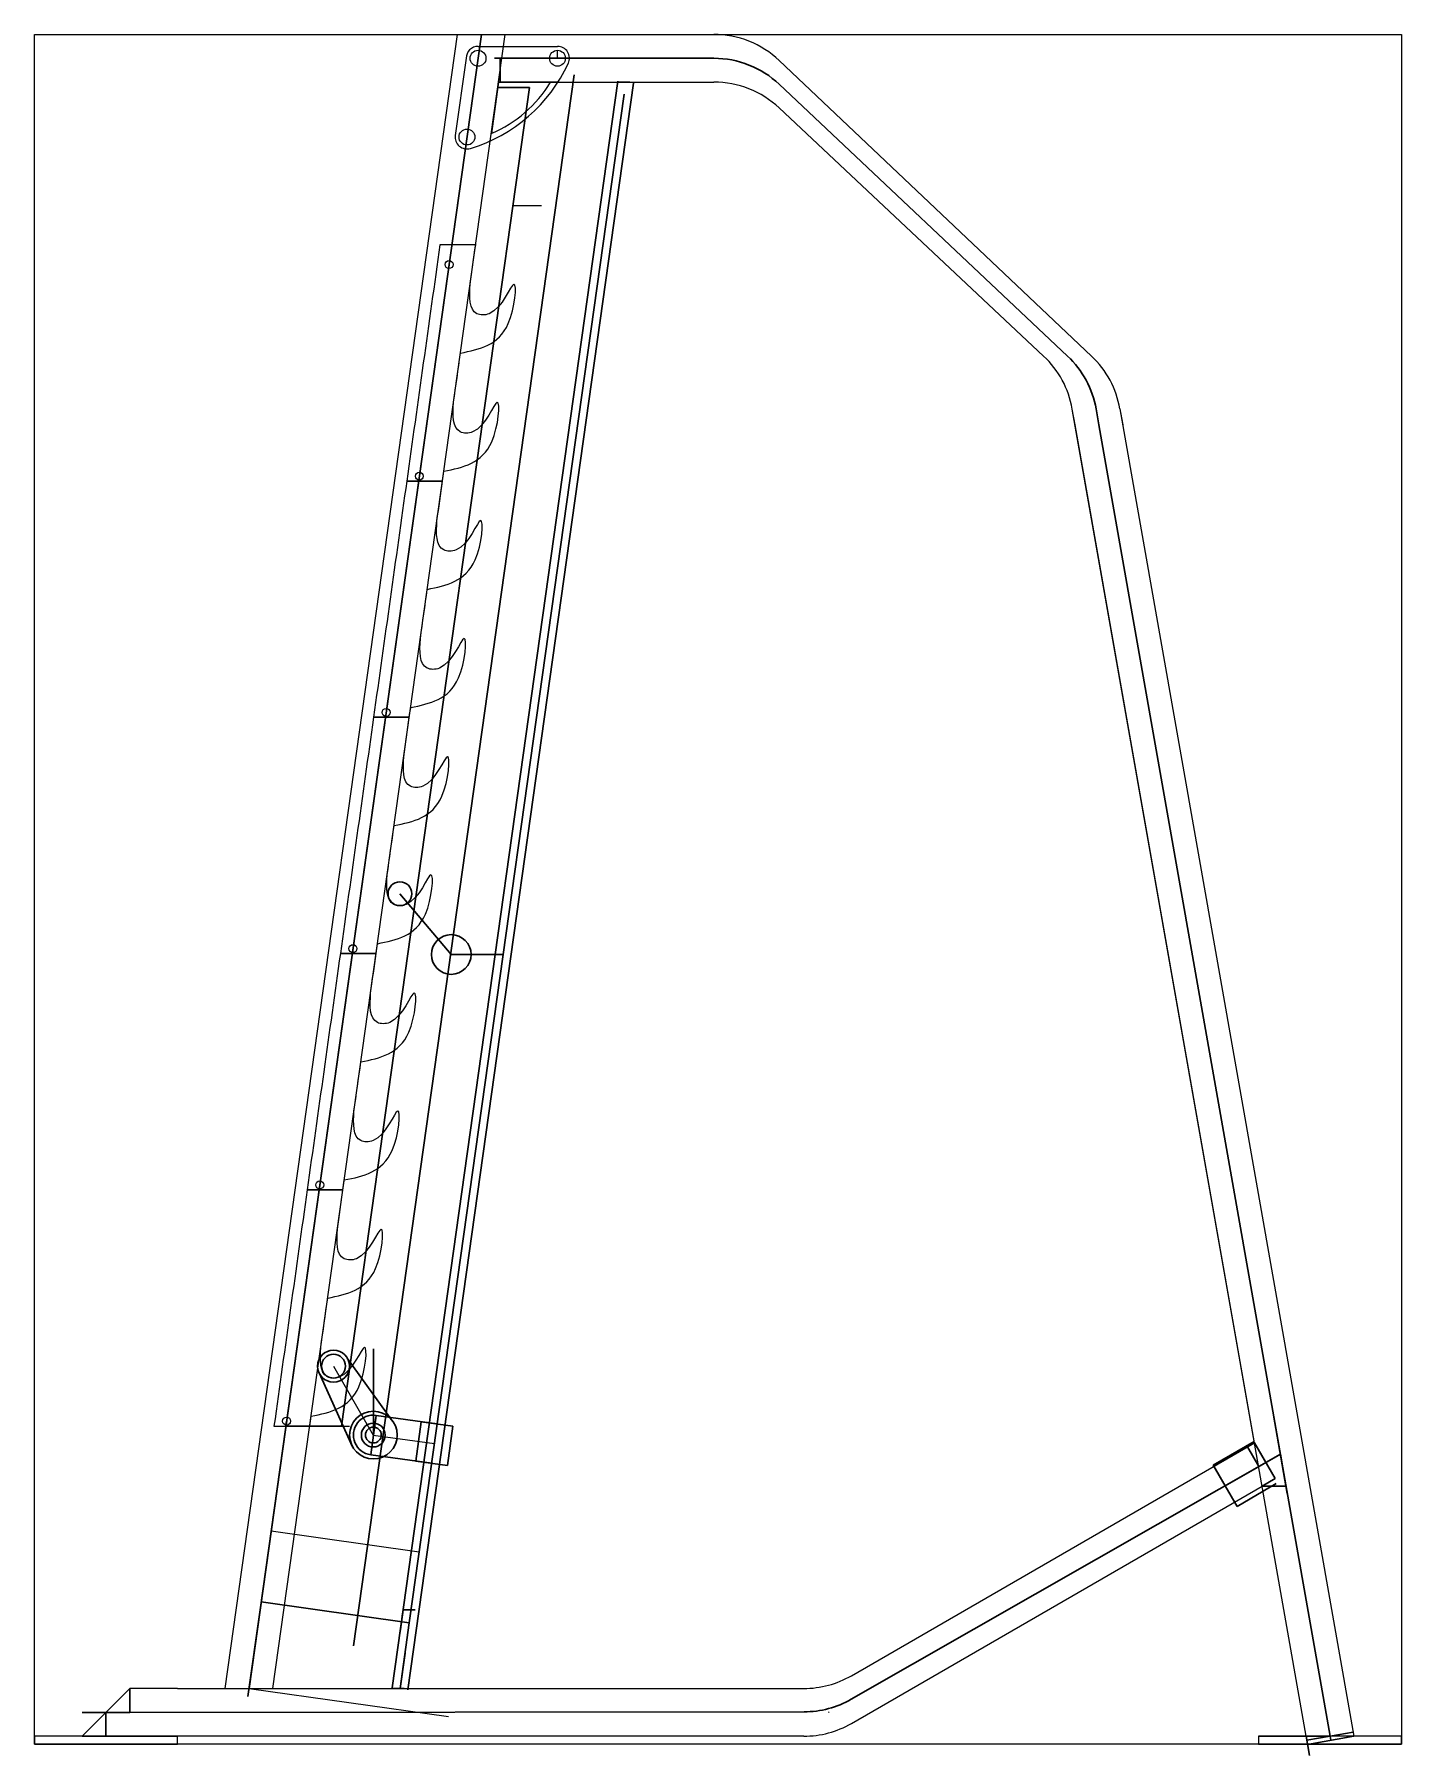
# Model space of a CAD drawing. Header units: centimetres. Extents: x 70.4 to 87.6, y 41.5 to 63.1.
import ezdxf

# ---------------------------------------------------------------- set-up
doc = ezdxf.new("R2010")
doc.units = ezdxf.units.CM
doc.header["$MEASUREMENT"] = 0
for name, color, linetype, lineweight in [('Layer1', 50, 'Continuous', 30), ('Layer2', 240, 'Continuous', 30), ('Layer3', 220, 'Continuous', 30), ('Layer4', 90, 'Continuous', 30)]:
    doc.layers.add(name, color=color, linetype=linetype, lineweight=lineweight)

msp = doc.modelspace()

# ---------------------------------------------------------------- linework, layer by layer
for p, q in [((72.8219676670582, 42.34157376394178), (75.74521702886794, 63.14157376394178)), ((73.4219676670582, 42.34157376394178), (76.34521702886795, 63.14157376394178)), ((76.00305477845723, 62.99157376394178), (77.00305477845723, 62.99157376394178)), ((76.34521702886795, 63.14157376394178), (78.96756942795099, 63.14157376394178)), ((82.64857027989706, 63.14157376394178), (83.24857027989705, 63.14157376394178)), ((75.85305477845722, 62.84157376394177), (75.71537276010123, 61.87240312286076)), ((77.00305477845723, 62.84157376394177), (77.00305477845723, 62.94157376394178)), ((79.79221192074532, 62.81333334036061), (83.72172317807556, 59.09620530831783)), ((76.26089252804651, 62.54157376394178), (76.17005583038797, 61.8952370757408)), ((76.26089252804651, 62.54157376394178), (76.17294726373095, 61.89482580647731)), ((76.34521702886795, 62.54157376394178), (76.26089252804651, 62.54157376394178)), ((76.91518224923122, 62.54157376394178), (76.26089252804651, 62.54157376394178)), ((76.26089252804651, 62.54157376394178), (76.91519252804652, 62.54157376394178)), ((76.34521702886795, 62.54157376394178), (78.84521702886795, 62.54157376394178)), ((76.6516951378972, 62.47613093254847), (76.439167886035, 60.99126320537009)), ((78.84521702886795, 62.54157376394178), (78.970579474172, 62.54157376394178)), ((79.79143572297306, 62.21689942836858), (83.11843825158547, 59.0969282834841)), ((76.439167886035, 60.99126320537009), (76.800250556082, 60.99126320537009)), ((86.4219676670582, 41.74157376394178), (83.47935130639905, 58.42998043225762)), ((83.51414274896028, 58.23266835658188), (83.47935130639905, 58.42998043225762)), ((85.77156905863038, 45.43016756742318), (83.51414274896028, 58.23266835658188)), ((84.07884998889588, 58.43282354509931), (87.0219676670582, 41.74157376394178)), ((84.07884998889587, 58.43282354509931), (84.11414274896029, 58.23266835658188)), ((74.18510426717508, 46.39474882023314), (74.68510426717508, 45.5287234164487)), ((74.18510426717508, 46.39474882023314), (74.68510426717508, 45.5287234164487)), ((73.89913824039188, 45.64157376394178), (73.5944507403861, 45.64157376394178)), ((73.73809617157897, 45.64157376394178), (74.38809617157898, 45.64157376394178)), ((74.68510426717508, 45.5287234164487), (75.45473040045586, 45.42055951726865)), ((74.68510426717508, 45.5287234164487), (75.45473040045586, 45.42055951726865)), ((80.70042863614086, 42.50234327940045), (85.77156905863038, 45.43016756742318)), ((80.70042863614086, 41.90234327940045), (85.86759007434591, 44.8856053266944)), ((73.40031386897833, 44.32210990142492), (75.26355122051832, 44.06024896879082)), ((75.02627629436273, 43.08376821244805), (75.01235898426674, 42.9847414055739)), ((75.02627629436275, 43.08376821244806), (75.05411091455476, 43.28182182619637)), ((71.02196766705819, 41.74157376394178), (71.6219676670582, 42.34157376394178)), ((72.2219676670582, 42.34157376394178), (71.6219676670582, 42.34157376394178)), ((72.2219676670582, 42.34157376394178), (72.8219676670582, 42.34157376394178)), ((72.8219676670582, 42.34157376394178), (73.4219676670582, 42.34157376394178)), ((73.1219676670582, 42.34157376394178), (75.63333625110215, 41.98862392689488)), ((73.4219676670582, 42.34157376394178), (80.10042863614085, 42.34157376394178)), ((72.2219676670582, 41.74157376394178), (70.4219676670582, 41.74157376394178)), ((70.4219676670582, 41.64157376394178), (72.2219676670582, 41.64157376394178)), ((72.2219676670582, 41.74157376394178), (71.02196766705819, 41.74157376394178)), ((72.2219676670582, 41.74157376394178), (71.3219676670582, 41.74157376394178)), ((71.3219676670582, 41.74157376394178), (72.2219676670582, 41.74157376394178)), ((72.2219676670582, 41.64157376394178), (72.2219676670582, 41.74157376394178)), ((72.8219676670582, 41.74157376394178), (72.2219676670582, 41.74157376394178)), ((80.10042863614085, 41.74157376394178), (72.8219676670582, 41.74157376394178)), ((87.6219676670582, 41.74157376394178), (85.8219676670582, 41.74157376394178)), ((85.8219676670582, 41.74157376394178), (85.8219676670582, 41.64157376394178)), ((85.8219676670582, 41.74157376394178), (86.4219676670582, 41.74157376394178)), ((85.8219676670582, 41.64157376394178), (87.6219676670582, 41.64157376394178)), ((87.6219676670582, 41.64157376394178), (87.6219676670582, 41.74157376394178))]:
    msp.add_line(p, q)
msp.add_lwpolyline([(70.4219676670582, 63.14157376394178), (87.6219676670582, 63.14157376394178), (87.6219676670582, 41.64157376394178), (70.4219676670582, 41.64157376394178)], close=True)
for centre, radius in [((76.00305477845723, 62.84157376394177), 0.1), ((77.00305477845723, 62.84157376394177), 0.1), ((75.86388167749716, 61.85130569520021), 0.1), ((75.63855566073715, 60.24802777787994), 0.05), ((75.26452795190691, 57.58668234313699), 0.05), ((74.84700864902669, 54.61587813691226), 0.05), ((74.42948934614648, 51.64507393068755), 0.05), ((74.01197004326629, 48.67426972446285), 0.05), ((73.5944507403861, 45.70346551823813), 0.05)]:
    msp.add_circle(centre, radius)
for centre, radius, start, end in [((76.00305477845723, 62.84157376394177), 0.15, 90, 180.0000000000081), ((77.00305477845723, 62.84157376394178), 0.15, 335.0761924677571, 90), ((78.96756942795099, 61.94157376394178), 1.2, 46.59096490964125, 90), ((75.32534715201582, 63.62118720673272), 2, 286.9238075322436, 335.0761924677558), ((75.54526183277423, 63.36820430570413), 1.6, 292.9853809537704, 328.8925883955033), ((78.970579474172, 61.34157376394178), 1.2, 46.83930478032953, 90), ((75.86388167749716, 61.85130569520021), 0.15, 171.914567228223, 286.9238075322436), ((82.29758200278441, 58.2216026190573), 1.2, 9.99999999999981, 46.83930478032953), ((82.89708068528122, 58.224445731899), 1.2, 9.99999999999981, 46.59096490964125), ((80.10042863614085, 43.54157376394178), 1.2, 270, 299.9999999999999), ((80.10042863614085, 42.94157376394178), 1.2, 270, 299.9999999999999)]:
    msp.add_arc(centre, radius, start, end)
for points in [[(75.82334893597715, 60.49559479506534), (75.87334893597715, 60.49559479506534), (75.92334893597715, 60.49559479506534), (75.97334893597714, 60.49559479506534), (75.95015341915048, 60.33055011694175), (75.9269579023238, 60.16550543881816), (75.90376238549713, 60.00046076069457), (75.8952540331747, 59.83953824956845), (75.8832868006571, 59.61319629345471), (76.27765064552185, 59.60192759960947), (76.52008115709195, 60.30284058052273), (76.43333447776727, 59.26514404239846), (76.0226263489634, 59.18243609989581), (75.781985922157, 59.13397620054569), (75.75299152612368, 58.9276703528912), (75.72399713009034, 58.7213645052367), (75.69500273405701, 58.5150586575822), (75.68649438173458, 58.3541361464561), (75.67452714921698, 58.12779419034236), (76.06889099408173, 58.11652549649712), (76.31132150565183, 58.81743847741036), (76.22457482632716, 57.77974193928611), (75.81386669752328, 57.69703399678346), (75.57322627071689, 57.64857409743333), (75.56742739151025, 57.60731292790243), (75.56162851230359, 57.56605175837153), (75.55582963309692, 57.52479058884062), (75.50582963309691, 57.52479058884063), (75.45582963309691, 57.52479058884063), (75.40582963309691, 57.52479058884063), (75.30582963309692, 57.52479058884063), (75.20582963309693, 57.52479058884063), (75.10582963309693, 57.52479058884063), (75.24500273405701, 58.5150586575822), (75.38417583501709, 59.50532672632377), (75.52334893597717, 60.49559479506534), (75.62334893597716, 60.49559479506533), (75.72334893597716, 60.49559479506534), (75.82334893597715, 60.49559479506534)], [(75.40582963309691, 57.52479058884063), (75.45582963309693, 57.52479058884063), (75.50582963309691, 57.52479058884063), (75.55582963309692, 57.52479058884063), (75.53263411627026, 57.35974591071704), (75.50943859944357, 57.19470123259345), (75.48624308261691, 57.02965655446985), (75.47773473029446, 56.86873404334374), (75.46576749777688, 56.64239208722999), (75.86013134264161, 56.63112339338475), (76.10256185421173, 57.332036374298), (76.01581517488705, 56.29433983617375), (75.60510704608316, 56.2116318936711), (75.36446661927678, 56.16317199432097), (75.33547222324344, 55.95686614666647), (75.30647782721012, 55.75056029901198), (75.27748343117679, 55.54425445135749), (75.26897507885434, 55.38333194023139), (75.25700784633676, 55.15698998411763), (75.65137169120149, 55.14572129027241), (75.89380220277161, 55.84663427118565), (75.80705552344693, 54.80893773306138), (75.39634739464304, 54.72622979055873), (75.15570696783666, 54.67776989120861), (75.14990808863001, 54.63650872167771), (75.14410920942336, 54.59524755214681), (75.1383103302167, 54.5539863826159), (75.08831033021667, 54.5539863826159), (75.03831033021669, 54.5539863826159), (74.98831033021668, 54.5539863826159), (74.88831033021668, 54.55398638261592), (74.78831033021669, 54.55398638261592), (74.6883103302167, 54.55398638261592), (74.82748343117677, 55.54425445135749), (74.96665653213685, 56.53452252009906), (75.10582963309693, 57.52479058884062), (75.20582963309693, 57.52479058884062), (75.30582963309692, 57.52479058884062), (75.40582963309691, 57.52479058884062)], [(74.98831033021672, 54.55398638261592), (75.03831033021672, 54.55398638261592), (75.08831033021671, 54.55398638261592), (75.13831033021671, 54.55398638261592), (75.11511481339005, 54.38894170449232), (75.09191929656338, 54.22389702636873), (75.0687237797367, 54.05885234824514), (75.06021542741426, 53.89792983711902), (75.04824819489667, 53.67158788100528), (75.44261203976141, 53.66031918716004), (75.68504255133152, 54.3612321680733), (75.59829587200684, 53.32353562994903), (75.18758774320295, 53.24082768744638), (74.94694731639657, 53.19236778809626), (74.91795292036325, 52.98606194044177), (74.88895852432992, 52.77975609278727), (74.85996412829658, 52.57345024513278), (74.85145577597415, 52.41252773400667), (74.83948854345655, 52.18618577789293), (75.2338523883213, 52.17491708404769), (75.4762828998914, 52.87583006496094), (75.38953622056673, 51.83813352683668), (74.97882809176284, 51.75542558433403), (74.73818766495646, 51.7069656849839), (74.7323887857498, 51.665704515453), (74.72658990654315, 51.6244433459221), (74.7207910273365, 51.5831821763912), (74.67079102733648, 51.5831821763912), (74.62079102733648, 51.5831821763912), (74.57079102733648, 51.5831821763912), (74.47079102733649, 51.5831821763912), (74.3707910273365, 51.5831821763912), (74.2707910273365, 51.5831821763912), (74.40996412829656, 52.57345024513278), (74.54913722925664, 53.56371831387435), (74.68831033021672, 54.55398638261592), (74.78831033021673, 54.5539863826159), (74.88831033021673, 54.55398638261591), (74.98831033021672, 54.55398638261592)], [(74.57079102733653, 51.5831821763912), (74.62079102733652, 51.5831821763912), (74.67079102733652, 51.5831821763912), (74.72079102733652, 51.5831821763912), (74.69759551050986, 51.41813749826761), (74.67439999368318, 51.25309282014402), (74.6512044768565, 51.08804814202043), (74.64269612453407, 50.92712563089432), (74.63072889201648, 50.70078367478057), (75.02509273688122, 50.68951498093534), (75.26752324845133, 51.39042796184859), (75.18077656912665, 50.35273142372432), (74.77006844032277, 50.27002348122167), (74.52942801351638, 50.22156358187155), (74.50043361748305, 50.01525773421706), (74.47143922144971, 49.80895188656257), (74.44244482541639, 49.60264603890807), (74.43393647309395, 49.44172352778196), (74.42196924057636, 49.21538157166822), (74.8163330854411, 49.20411287782298), (75.05876359701121, 49.90502585873622), (74.97201691768653, 48.86732932061197), (74.56130878888266, 48.78462137810932), (74.32066836207626, 48.73616147875919), (74.31486948286963, 48.69490030922829), (74.30907060366296, 48.65363913969739), (74.3032717244563, 48.61237797016648), (74.25327172445628, 48.61237797016649), (74.20327172445629, 48.61237797016649), (74.15327172445629, 48.61237797016649), (74.0532717244563, 48.61237797016649), (73.9532717244563, 48.61237797016649), (73.8532717244563, 48.61237797016649), (73.99244482541638, 49.60264603890806), (74.13161792637646, 50.59291410764963), (74.27079102733654, 51.5831821763912), (74.37079102733654, 51.5831821763912), (74.47079102733653, 51.5831821763912), (74.57079102733653, 51.5831821763912)], [(74.15327172445633, 48.61237797016649), (74.20327172445633, 48.61237797016649), (74.25327172445633, 48.61237797016649), (74.30327172445632, 48.61237797016649), (74.28007620762966, 48.4473332920429), (74.25688069080299, 48.28228861391931), (74.23368517397631, 48.11724393579571), (74.22517682165387, 47.9563214246696), (74.21320958913628, 47.72997946855586), (74.60757343400103, 47.71871077471062), (74.85000394557113, 48.41962375562387), (74.76325726624646, 47.38192721749962), (74.35254913744257, 47.29921927499696), (74.11190871063619, 47.25075937564684), (74.08291431460286, 47.04445352799235), (74.05391991856953, 46.83814768033785), (74.0249255225362, 46.63184183268336), (74.01641717021376, 46.47091932155725), (74.00444993769617, 46.2445773654435), (74.39881378256091, 46.23330867159827), (74.64124429413101, 46.93422165251152), (74.55449761480634, 45.89652511438726), (74.14378948600245, 45.81381717188461), (73.90314905919607, 45.76535727253448), (73.89735017998942, 45.72409610300357), (73.89155130078277, 45.68283493347268), (73.88575242157611, 45.64157376394178), (73.83575242157609, 45.64157376394178), (73.78575242157609, 45.64157376394178), (73.7357524215761, 45.64157376394178), (73.6357524215761, 45.64157376394178), (73.5357524215761, 45.64157376394178), (73.43575242157611, 45.64157376394178), (73.57492552253618, 46.63184183268335), (73.71409862349626, 47.62210990142492), (73.85327172445633, 48.61237797016649), (73.95327172445634, 48.61237797016648), (74.05327172445634, 48.61237797016649), (74.15327172445633, 48.61237797016649)]]:
    msp.add_open_spline(points, degree=3, knots=[0, 0, 0, 0, 1, 1, 1, 2, 2, 2, 2.38102365276121, 2.535920290381215, 3.019524556677123, 3.519524556677123, 4.227008764377963, 4.227008764377963, 4.227008764377963, 5.227008764377963, 5.227008764377963, 5.227008764377963, 5.608032417139173, 5.762929054759178, 6.246533321055086, 6.746533321055086, 7.454017528755926, 7.454017528755926, 7.454017528755926, 8.454017528755926, 8.454017528755926, 8.454017528755926, 9.454017528755926, 9.454017528755926, 9.454017528755926, 10.45401752875593, 10.45401752875593, 10.45401752875593, 11.45401752875593, 11.45401752875593, 11.45401752875593, 12.45401752875593, 12.45401752875593, 12.45401752875593, 12.45401752875593])
at = {"layer": 'Layer1'}
for p, q in [((76.04521702886794, 63.14157376394178), (73.1219676670582, 42.34157376394178)), ((76.04521702886794, 63.14157376394178), (73.26114076801827, 43.33184183268335)), ((76.30305477845722, 62.84157376394178), (76.21029829293151, 62.84157376394178)), ((76.21029829293151, 62.84157376394178), (76.2802982929315, 62.84157376394178)), ((76.2802982929315, 62.84157376394178), (76.2802982929315, 62.54157376394177)), ((74.43745535875216, 42.87786277137604), (77.21379185071223, 62.63252338541917)), ((74.43745535875216, 42.87786277137604), (77.21379185071223, 62.63252338541917)), ((76.6516951378972, 62.47613093254847), (74.28575242157609, 45.64157376394178)), ((77.83994741430304, 62.3922604389106), (75.13830021580878, 43.16904176218224)), ((76.26089252804651, 62.54157376394178), (77.00892513183888, 62.54157376394178)), ((73.88575242157609, 45.64157376394178), (74.28575242157609, 45.64157376394178)), ((80.69813186381165, 42.20550742654962), (86.09666476309458, 45.2878427549449)), ((85.2519294528079, 45.15098572093574), (85.76823517378652, 45.4490749679269)), ((85.82410481568904, 45.13222248353649), (85.68195687063509, 45.37842994656143)), ((85.91371700368433, 45.18396010439824), (85.77156905863038, 45.43016756742318)), ((85.77156905863038, 45.43016756742318), (86.03137667976571, 44.98016756742319)), ((85.40192945280789, 44.8911780998004), (85.2519294528079, 45.15098572093574)), ((85.40192945280788, 44.89117809980043), (85.26095006859674, 45.13536155607391)), ((85.40192945280789, 44.89117809980039), (85.55192945280788, 44.63137047866505)), ((85.55192945280788, 44.63137047866505), (86.04572949419578, 44.91919904242084)), ((85.86759007434591, 44.8856053266944), (86.0313766797657, 44.98016756742318)), ((85.86759007434591, 44.8856053266944), (86.16759007434591, 44.8856053266944)), ((73.26114076801827, 43.33184183268335), (73.1080503569622, 42.24254695706762)), ((75.13830021580878, 43.16904176218224), (73.27506286426878, 43.43090269481635)), ((75.13830021580878, 43.16904176218224), (75.02200717264655, 42.34157376394178)), ((75.08459554167477, 42.78691314989864), (75.02200717264655, 42.34157376394178)), ((71.62196766705819, 42.34157376394178), (71.02196766705819, 41.74157376394178)), ((71.62196766705819, 42.04157376394178), (71.62196766705819, 42.34157376394177)), ((71.3219676670582, 42.04157376394178), (71.0219676670582, 42.04157376394178)), ((80.10395978415447, 42.04761067550675), (71.3219676670582, 42.04157376394178)), ((71.32196766705819, 42.04157376394178), (71.62196766705819, 42.04157376394178)), ((71.32196766705819, 41.74157376394178), (71.32196766705819, 42.04157376394177)), ((80.41101149026386, 42.04157376394178), (80.4219676670582, 42.04782928028804)), ((86.72196766705821, 41.74157376394178), (87.0129215601761, 41.79287678544063)), ((70.4219676670582, 41.64157376394178), (70.4219676670582, 41.74157376394178)), ((71.02196766705819, 41.74157376394178), (71.32196766705819, 41.74157376394178)), ((86.4219676670582, 41.74157376394178), (86.72196766705821, 41.74157376394178)), ((86.4219676670582, 41.74157376394178), (86.46495175311166, 41.4977988981739)), ((86.72196766705821, 41.74157376394178), (86.43101377394032, 41.69027074244292)), ((87.0219676670582, 41.74157376394178), (86.44005988082243, 41.63896772094407)), ((86.72196766705821, 41.74157376394178), (86.73101377394033, 41.69027074244293))]:
    msp.add_line(p, q, dxfattribs=at)
msp.add_lwpolyline([(86.72196766705821, 41.74157376394178), (83.81414274896028, 58.23266835658188), (83.77908241652158, 58.43150538253124, 0.1615444370573788), (83.42020142086278, 59.09654318210045), (79.79185447642439, 62.5149893767113, 0.1911846436290432), (78.96896616846855, 62.84157376394178), (78.84521702886795, 62.84157376394178), (76.30305477845722, 62.84157376394178)], format="xyb", dxfattribs=at)
msp.add_arc((80.10313488109492, 43.24761039197961), 1.2, 270.0393862229517, 299.7245504096688, dxfattribs=at)
at = {"layer": 'Layer2'}
for p, q in [((77.76190522676069, 62.55549107403778), (74.92240103804778, 42.3513689430867)), ((74.28575242157609, 45.64157376394178), (76.6516951378972, 62.47613093254847)), ((74.28575242157609, 45.64157376394178), (76.6516951378972, 62.47613093254847)), ((77.95995884050899, 62.52765645384577), (75.12045465179608, 42.32353432289469)), ((76.6516951378972, 62.47613093254847), (76.2516951378972, 62.47613093254847)), ((77.76089252804651, 62.54157376394178), (77.9108925280465, 62.54157376394178)), ((73.5944507403861, 45.70346551823813), (73.58575242157609, 45.64157376394178)), ((75.22213308953962, 45.19990793163943), (75.28955593517976, 45.695341236823666)), ((75.28955593517976, 45.69534123682367), (75.68590257932716, 45.64140296031155)), ((75.28955593517976, 45.69534123682367), (75.68590257932716, 45.64140296031155)), ((86.18348885192803, 44.79543887843879), (86.00984067426111, 45.780246631451)), ((73.88575242157609, 45.64157376394178), (74.28575242157609, 45.64157376394178)), ((75.61847973368702, 45.14596965512732), (75.68590257932716, 45.64140296031155)), ((86.09666476309457, 45.28784275494488), (85.40192945280788, 44.89117809980043)), ((86.09666476309457, 45.28784275494489), (86.18348885192803, 44.79543887843879)), ((75.22213308953962, 45.19990793163942), (75.61847973368702, 45.14596965512731)), ((75.22213308953962, 45.19990793163942), (75.61847973368702, 45.14596965512731)), ((75.02627629436276, 43.08376821244806), (75.06114076801826, 43.33184183268335)), ((75.06114076801826, 43.33184183268335), (75.21114076801827, 43.33184183268335)), ((74.9219676670582, 42.34157376394178), (75.0719676670582, 42.34157376394178))]:
    msp.add_line(p, q, dxfattribs=at)
at = {"layer": 'Layer3'}
for p, q in [((75.02085538565117, 52.33577054712677), (75.665728677044, 51.57148104827952)), ((75.665728677044, 51.57148104827952), (76.31918604661305, 51.57148104827952)), ((74.7198975424151, 45.77629043363409), (74.65274820383715, 45.28081998413327)), ((74.7198975424151, 45.77629043363409), (74.65274820383715, 45.28081998413327)), ((74.68510426717508, 45.5287234164487), (74.7198975424151, 45.77629043363409)), ((74.7198975424151, 45.77629043363409), (75.48772925725346, 45.66837209856761)), ((75.28955593517976, 45.69534123682367), (75.48952386381595, 45.66812787299783)), ((74.65274820383715, 45.28081998413327), (75.41993664930943, 45.17298911383312)), ((74.65274820383715, 45.28081998413327), (75.41993664930943, 45.17298911383312))]:
    msp.add_line(p, q, dxfattribs=at)
for centre, radius in [((75.02085538565117, 52.33577054712677), 0.1500000000000008), ((75.665728677044, 51.57148104827952), 0.25), ((74.18510426717508, 46.39474882023314), 0.15), ((74.68510426717508, 45.5287234164487), 0.15), ((74.68632287312612, 45.52855520888368), 0.1)]:
    msp.add_circle(centre, radius, dxfattribs=at)
msp.add_arc((74.68510426717508, 45.5287234164487), 0.2499999999999971, 81.99951522036758, 262.5638644939829, dxfattribs=at)
at = {"layer": 'Layer4'}
for p, q in [((74.68632287312612, 45.52855520888368), (74.68632287312612, 46.6134120275921)), ((74.35830934793196, 46.49474882023313), (74.92842925327561, 45.70420262074133)), ((74.42529664603974, 45.3787234164487), (74.0028881656739, 46.31230312687251))]:
    msp.add_line(p, q, dxfattribs=at)
for centre, radius in [((74.18510426717508, 46.39474882023314), 0.2), ((74.18510426717508, 46.39474882023314), 0.2), ((74.68632287312612, 45.52855520888368), 0.3)]:
    msp.add_circle(centre, radius, dxfattribs=at)

doc.saveas('drawing.dxf')
